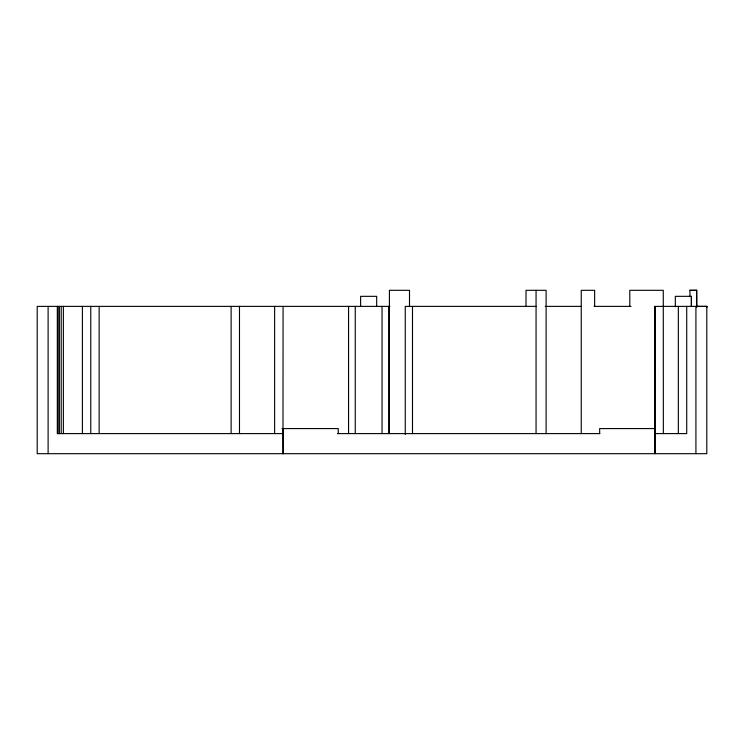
<?xml version="1.0" encoding="UTF-8"?>
<svg xmlns="http://www.w3.org/2000/svg" width="744" height="744" viewBox="0 0 744 744"><rect width="100%" height="100%" fill="white"/><g stroke="black" fill="none" stroke-linecap="round" stroke-linejoin="round"><path stroke-width="1.12" d="M654.906 306.379L654.934 453.691L654.98 306.379L706.8 306.379L706.8 453.691L37.2 453.691L37.2 306.379L389.865 306.379M706.781 306.379L706.772 307.207L706.781 306.379L696.589 306.379M696.644 306.379L696.672 290.309L696.756 307.207M654.971 428.581L599.664 428.581L599.664 433.603M689.948 290.309L696.644 290.309L689.948 290.309L689.948 296.084M536.061 306.379L405.257 306.379L405.257 434.422M545.212 306.379L581.408 306.379M594.038 306.379L631.014 306.379M281.957 428.581L338.25 428.581L338.25 433.603M283.148 433.603L57.316 433.603L57.316 306.379M337.581 433.603L599.813 433.603M654.906 433.603L686.712 433.603L686.712 306.379M283.018 433.603L283.083 453.691M695.919 306.379L695.919 453.691M691.399 306.379L691.399 296.335L675.329 296.335L675.329 306.723M691.399 296.335L691.399 306.379M678.342 306.379L678.342 433.603M663.35 433.603L663.276 290.309L629.796 290.309L629.796 306.379M594.642 306.491L594.642 290.309L581.25 290.309L581.25 433.603M546.105 433.603L546.105 290.309L526.017 290.309L526.017 306.379M536.061 290.309L536.061 433.603M412.492 306.379L412.492 433.603M409.498 306.379L409.498 290.309L389.41 290.309L389.41 433.603M388.74 306.379L388.74 433.603M382.044 306.379L382.044 433.603M376.687 306.379L376.687 296.335L360.617 296.335L360.617 306.379M355.26 306.379L355.26 433.603M348.564 306.379L348.564 433.603M283.148 428.581L283.148 453.691M283.073 306.379L282.99 433.603M274.62 306.379L274.62 433.603M239.484 306.379L239.484 433.603M231.114 306.379L231.114 433.603M99.138 306.379L99.138 433.603M90.768 306.379L90.768 433.603M82.398 306.379L82.398 433.603M63.38 306.379L63.38 433.603M61.222 306.379L61.222 433.603M59.381 306.379L59.381 433.603M58.041 306.379L58.041 433.603M48.109 306.379L48.109 453.691"/></g></svg>
